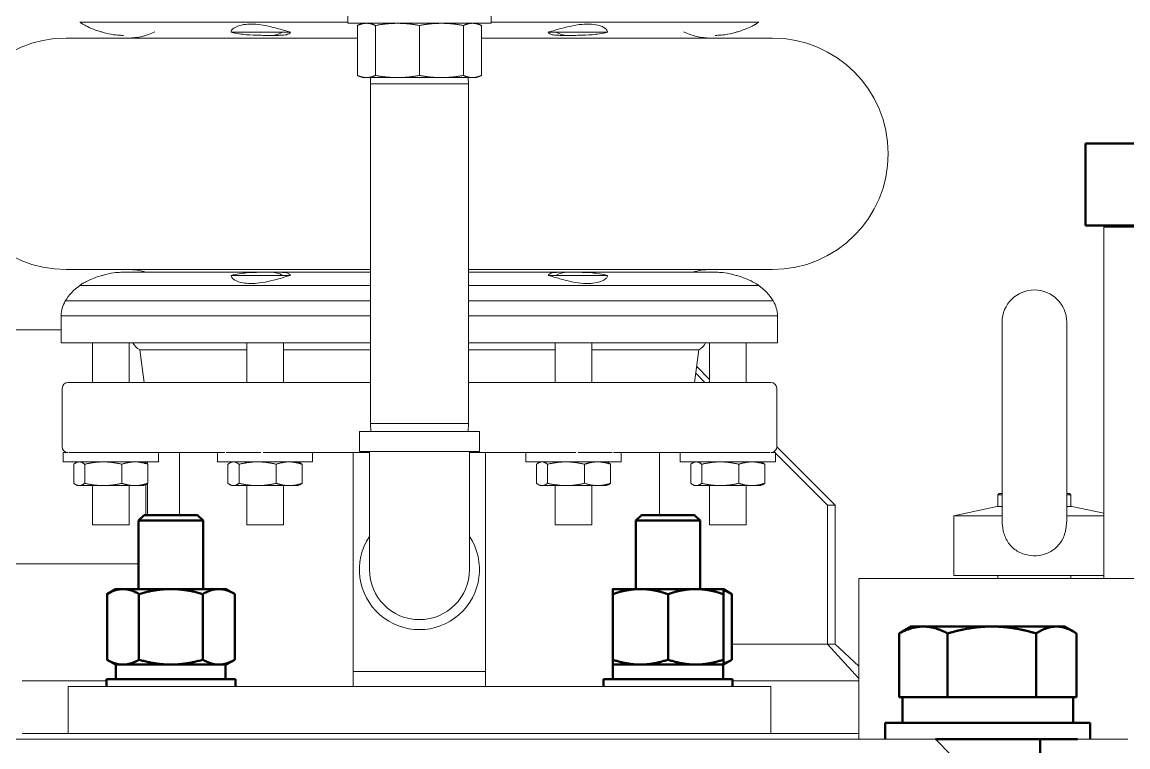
# Model space of a CAD drawing. Header units: inches. Extents: x 15 to 402, y 6 to 258.
# Drawn here: x 76.22 to 85.67, y 121.67 to 127.86 of the extents above; entities that cross this region are included whole.
import ezdxf

# ---------------------------------------------------------------- set-up
doc = ezdxf.new("R2010")
doc.units = ezdxf.units.IN
doc.header["$LTSCALE"] = 12
doc.header["$MEASUREMENT"] = 0
doc.layers.add('Visible (ANSI)', color=7, linetype='Continuous', lineweight=50)

msp = doc.modelspace()

# ---------------------------------------------------------------- linework, layer by layer
at = {"layer": 'Visible (ANSI)', "linetype": 'Continuous', "lineweight": 18}
for p, q in [((79.0047, 127.85397), (79.0047, 128.0602)), ((80.2297, 127.85397), (80.2297, 128.0602)), ((79.0047, 127.86427), (76.71781, 127.86427)), ((80.2297, 127.85397), (79.0047, 127.85397)), ((79.1272, 127.85397), (79.08682, 127.83515)), ((79.08682, 127.4088), (79.08682, 127.83515)), ((79.24217, 127.4088), (79.24217, 127.83515)), ((79.6172, 127.4088), (79.6172, 127.83515)), ((79.99223, 127.4088), (79.99223, 127.83515)), ((80.1072, 127.85397), (80.14757, 127.83515)), ((80.14757, 127.4088), (80.14757, 127.83515)), ((82.51377, 127.86427), (80.2297, 127.86427)), ((78.01085, 127.77766), (78.44902, 127.77766)), ((78.44902, 127.77766), (78.51677, 127.77766)), ((80.7148, 127.77766), (80.78256, 127.77766)), ((80.78256, 127.77766), (81.22072, 127.77766)), ((79.08682, 127.72794), (76.60108, 127.72794)), ((82.6305, 127.72794), (80.14757, 127.72794)), ((79.1272, 127.38997), (79.08682, 127.4088)), ((79.1272, 127.38997), (79.1645, 127.38997)), ((79.1645, 127.38997), (79.42968, 127.38997)), ((79.20024, 127.38997), (79.19854, 127.33586)), ((79.42968, 127.38997), (79.80471, 127.38997)), ((79.80471, 127.38997), (80.0699, 127.38997)), ((80.03416, 127.38997), (80.03585, 127.33586)), ((80.0699, 127.38997), (80.1072, 127.38997)), ((80.1072, 127.38997), (80.14757, 127.4088)), ((79.19854, 127.33586), (80.03585, 127.33586)), ((79.19854, 127.33586), (79.19854, 124.43508)), ((80.03585, 127.33586), (80.03585, 124.43508)), ((94.77345, 126.11086), (85.46095, 126.11086)), ((85.46095, 123.11086), (85.46095, 126.11086)), ((79.19854, 125.74991), (76.60108, 125.74991)), ((82.6305, 125.74991), (80.03585, 125.74991)), ((79.19854, 125.72693), (77.08918, 125.72693)), ((78.01085, 125.70019), (78.44902, 125.70019)), ((78.44902, 125.70019), (78.51677, 125.70019)), ((82.1424, 125.72693), (80.03585, 125.72693)), ((80.7148, 125.70019), (80.78256, 125.70019)), ((80.78256, 125.70019), (81.22072, 125.70019)), ((79.19854, 125.61358), (76.71781, 125.61358)), ((82.51377, 125.61358), (80.03585, 125.61358)), ((79.19854, 125.4815), (76.59354, 125.4815)), ((82.63803, 125.4815), (80.03585, 125.4815)), ((79.19854, 125.35513), (76.55688, 125.35513)), ((76.55688, 125.12443), (76.55688, 125.35513)), ((82.6747, 125.35513), (80.03585, 125.35513)), ((82.6747, 125.12443), (82.6747, 125.35513)), ((84.59161, 125.30022), (84.59161, 123.60651)), ((85.14279, 123.60651), (85.14279, 125.30022)), ((74.64279, 125.23586), (76.55688, 125.23586)), ((79.19854, 125.12443), (76.55688, 125.12443)), ((76.82563, 125.12443), (76.82563, 124.78586)), ((77.13813, 125.12443), (77.13813, 124.78586)), ((78.14258, 125.12443), (78.14258, 124.78586)), ((78.45508, 125.12443), (78.45508, 124.78586)), ((82.6747, 125.12443), (80.03585, 125.12443)), ((80.77649, 125.12443), (80.77649, 124.78586)), ((81.08899, 125.12443), (81.08899, 124.78586)), ((82.09345, 125.12443), (82.09345, 124.78586)), ((82.40595, 125.12443), (82.40595, 124.78586)), ((78.14258, 125.0626), (77.22884, 125.0626)), ((77.26589, 124.78586), (77.22884, 125.0626)), ((79.19854, 125.0626), (78.45508, 125.0626)), ((80.77649, 125.0626), (80.03585, 125.0626)), ((82.00274, 125.0626), (81.08899, 125.0626)), ((81.96569, 124.78586), (82.00274, 125.0626)), ((82.09345, 124.81145), (81.98384, 124.92147)), ((81.97616, 124.86409), (82.05409, 124.78586)), ((76.5672, 124.73586), (76.5672, 124.23586)), ((76.6172, 124.78586), (79.19854, 124.78586)), ((80.03585, 124.78586), (82.6172, 124.78586)), ((82.6672, 124.73586), (82.6672, 124.23586)), ((79.19854, 124.43508), (80.03585, 124.43508)), ((79.20067, 124.36697), (79.19854, 124.43508)), ((80.03372, 124.36697), (80.03585, 124.43508)), ((80.12979, 124.36697), (79.1046, 124.36697)), ((79.1046, 124.1961), (79.1046, 124.36697)), ((80.12979, 124.1961), (80.12979, 124.36697)), ((76.57588, 124.18643), (76.61468, 124.18643)), ((76.57588, 124.10643), (76.57588, 124.18643)), ((77.95552, 124.18586), (76.62324, 124.18586)), ((77.38788, 124.10643), (77.38788, 124.18586)), ((77.5672, 124.18586), (77.5672, 123.6524)), ((77.89283, 124.10643), (77.89283, 124.18586)), ((77.96621, 124.18643), (78.26316, 124.18643)), ((79.19003, 124.18586), (78.28241, 124.18586)), ((78.70483, 124.10643), (78.70483, 124.18586)), ((79.0522, 124.18586), (79.0522, 122.31586)), ((80.12979, 124.1961), (79.1046, 124.1961)), ((79.19003, 123.77641), (79.19003, 124.1961)), ((80.04436, 123.77641), (80.04436, 124.1961)), ((80.95226, 124.18586), (80.04436, 124.18586)), ((80.1822, 124.18586), (80.1822, 122.31586)), ((80.52674, 124.10643), (80.52674, 124.18586)), ((80.97187, 124.18643), (81.26293, 124.18643)), ((82.61154, 124.18586), (81.27398, 124.18586)), ((81.33874, 124.10643), (81.33874, 124.18586)), ((81.6672, 124.18586), (81.6672, 123.6524)), ((81.8437, 124.10643), (81.8437, 124.18586)), ((82.62011, 124.18643), (82.6557, 124.18643)), ((82.64405, 124.19369), (82.65128, 124.18643)), ((82.6557, 124.10643), (82.6557, 124.18643)), ((82.6557, 124.182), (83.10016, 123.73586)), ((83.16501, 123.73586), (82.6672, 124.23555)), ((76.57588, 124.10643), (77.38788, 124.10643)), ((76.66534, 123.92374), (76.66534, 124.08612)), ((76.70038, 124.10643), (76.68774, 124.10054)), ((76.75961, 123.92374), (76.75961, 124.08612)), ((77.07615, 123.92374), (77.07615, 124.08612)), ((77.26338, 124.10643), (77.27602, 124.10054)), ((77.2823, 124.10643), (77.2823, 124.09727)), ((77.29403, 124.08953), (77.29403, 124.10643)), ((77.29842, 123.92374), (77.29842, 124.08612)), ((77.89283, 124.10643), (78.70483, 124.10643)), ((77.9823, 123.92374), (77.9823, 124.08612)), ((78.01733, 124.10643), (78.00469, 124.10054)), ((78.07656, 123.92374), (78.07656, 124.08612)), ((78.3931, 123.92374), (78.3931, 124.08612)), ((78.58033, 124.10643), (78.59297, 124.10054)), ((78.61537, 123.92374), (78.61537, 124.08612)), ((80.52674, 124.10643), (81.33874, 124.10643)), ((80.61621, 123.92374), (80.61621, 124.08612)), ((80.65124, 124.10643), (80.6386, 124.10054)), ((80.71047, 123.92374), (80.71047, 124.08612)), ((81.02701, 123.92374), (81.02701, 124.08612)), ((81.21424, 124.10643), (81.22688, 124.10054)), ((81.24928, 123.92374), (81.24928, 124.08612)), ((81.8437, 124.10643), (82.6557, 124.10643)), ((81.93316, 123.92374), (81.93316, 124.08612)), ((81.9682, 124.10643), (81.95556, 124.10054)), ((82.02743, 123.92374), (82.02743, 124.08612)), ((82.34396, 123.92374), (82.34396, 124.08612)), ((82.5312, 124.10643), (82.54384, 124.10054)), ((82.56623, 123.92374), (82.56623, 124.08612)), ((76.70038, 123.90343), (76.68774, 123.90933)), ((76.70038, 123.90343), (76.71248, 123.90343)), ((76.71248, 123.90343), (76.91788, 123.90343)), ((76.82563, 123.90343), (76.82563, 123.56943)), ((76.91788, 123.90343), (77.18728, 123.90343)), ((77.13813, 123.90343), (77.13813, 123.56943)), ((77.18728, 123.90343), (77.26338, 123.90343)), ((77.26338, 123.90343), (77.27602, 123.90933)), ((77.2823, 123.91259), (77.2823, 123.6524)), ((77.29403, 123.6524), (77.29403, 123.92034)), ((78.01733, 123.90343), (78.00469, 123.90933)), ((78.01733, 123.90343), (78.02943, 123.90343)), ((78.02943, 123.90343), (78.23483, 123.90343)), ((78.14258, 123.90343), (78.14258, 123.56943)), ((78.23483, 123.90343), (78.50423, 123.90343)), ((78.45508, 123.90343), (78.45508, 123.56943)), ((78.50423, 123.90343), (78.58033, 123.90343)), ((78.58033, 123.90343), (78.59297, 123.90933)), ((80.65124, 123.90343), (80.6386, 123.90933)), ((80.65124, 123.90343), (80.66334, 123.90343)), ((80.66334, 123.90343), (80.86874, 123.90343)), ((80.77649, 123.90343), (80.77649, 123.56943)), ((80.86874, 123.90343), (81.13814, 123.90343)), ((81.08899, 123.90343), (81.08899, 123.56943)), ((81.13814, 123.90343), (81.21424, 123.90343)), ((81.21424, 123.90343), (81.22688, 123.90933)), ((81.9682, 123.90343), (81.95556, 123.90933)), ((81.9682, 123.90343), (81.98029, 123.90343)), ((81.98029, 123.90343), (82.1857, 123.90343)), ((82.09345, 123.90343), (82.09345, 123.56943)), ((82.1857, 123.90343), (82.4551, 123.90343)), ((82.40595, 123.90343), (82.40595, 123.56943)), ((82.4551, 123.90343), (82.5312, 123.90343)), ((82.5312, 123.90343), (82.54384, 123.90933)), ((79.19003, 123.77641), (79.19003, 123.18586)), ((80.04436, 123.18586), (80.04436, 123.77641)), ((84.5672, 123.83586), (84.5547, 123.82336)), ((84.59161, 123.82336), (84.5547, 123.82336)), ((84.5547, 123.72522), (84.5547, 123.82336)), ((84.5672, 123.83586), (84.59161, 123.83586)), ((85.14279, 123.83586), (85.1672, 123.83586)), ((85.1797, 123.82336), (85.14279, 123.82336)), ((85.1672, 123.83586), (85.1797, 123.82336)), ((85.1797, 123.72522), (85.1797, 123.82336)), ((83.10016, 123.73586), (83.16501, 123.73586)), ((83.10016, 122.54836), (83.10016, 123.73586)), ((83.16501, 123.73586), (83.16501, 122.54836)), ((84.54773, 123.72522), (84.17822, 123.64667)), ((84.59161, 123.72522), (84.54773, 123.72522)), ((85.18666, 123.72522), (85.14279, 123.72522)), ((85.18666, 123.72522), (85.46095, 123.66692)), ((84.59161, 123.64667), (84.17822, 123.64667)), ((84.17822, 123.13486), (84.17822, 123.64667)), ((85.46095, 123.64667), (85.14279, 123.64667)), ((76.82563, 123.56943), (77.13813, 123.56943)), ((78.14258, 123.56943), (78.45508, 123.56943)), ((80.77649, 123.56943), (81.08899, 123.56943)), ((82.09345, 123.56943), (82.40595, 123.56943)), ((77.21961, 123.23586), (75.05617, 123.23586)), ((96.8672, 123.11086), (83.3672, 123.11086)), ((83.3672, 121.73586), (83.3672, 123.11086)), ((85.46095, 123.13486), (84.17822, 123.13486)), ((84.5547, 123.11086), (84.5547, 123.13486)), ((85.1797, 123.11086), (85.1797, 123.13486)), ((82.28472, 122.54836), (83.10016, 122.54836)), ((83.10016, 122.54836), (83.16501, 122.54836)), ((83.3672, 122.25485), (83.10016, 122.54836)), ((83.3672, 122.36162), (83.16501, 122.54836)), ((79.0522, 122.31586), (79.0522, 122.18586)), ((80.1822, 122.31586), (79.0522, 122.31586)), ((80.1822, 122.31586), (80.1822, 122.18586)), ((76.22485, 122.23586), (76.94402, 122.23586)), ((76.6172, 122.18586), (76.6172, 121.78586)), ((76.6172, 122.18586), (77.6172, 122.18586)), ((77.6172, 122.18586), (81.6172, 122.18586)), ((80.1822, 122.18586), (79.0522, 122.18586)), ((81.6172, 122.18586), (82.6172, 122.18586)), ((83.3672, 122.23586), (82.29038, 122.23586)), ((82.6172, 121.78586), (82.6172, 122.18586)), ((76.22485, 121.78586), (76.66887, 121.78586)), ((77.2999, 121.78586), (76.66887, 121.78586)), ((77.2999, 121.78586), (81.9345, 121.78586)), ((82.56552, 121.78586), (81.9345, 121.78586)), ((82.56552, 121.78586), (83.3672, 121.78586)), ((83.3672, 121.78586), (83.3672, 121.73586)), ((75.59115, 121.73586), (76.61122, 121.73586)), ((76.87523, 121.73586), (76.61122, 121.73586)), ((77.55949, 121.73586), (76.87523, 121.73586)), ((77.55949, 121.73586), (81.6749, 121.73586)), ((82.35916, 121.73586), (81.6749, 121.73586)), ((82.62317, 121.73586), (82.35916, 121.73586)), ((82.62317, 121.73586), (83.64324, 121.73586)), ((83.64324, 121.73586), (83.92886, 121.73586)), ((83.92886, 121.73586), (84.02232, 121.73586)), ((84.02232, 121.73586), (84.15232, 121.60586)), ((85.2353, 121.73586), (85.23522, 121.73586)), ((85.2353, 121.73586), (85.38673, 121.73586)), ((85.38673, 121.73586), (85.66536, 121.73586))]:
    msp.add_line(p, q, dxfattribs=at)
at = {"layer": 'Visible (ANSI)'}
for p, q in [((94.9297, 126.82711), (85.3047, 126.82711)), ((85.3047, 126.12711), (85.3047, 126.82711)), ((94.9297, 126.12711), (85.3047, 126.12711)), ((77.26795, 123.6524), (77.21961, 123.6041)), ((77.77079, 123.6041), (77.21961, 123.6041)), ((77.21961, 123.01952), (77.21961, 123.6041)), ((77.26795, 123.6524), (77.72244, 123.6524)), ((77.72244, 123.6524), (77.77079, 123.6041)), ((77.77079, 123.01952), (77.77079, 123.6041)), ((81.51195, 123.6524), (81.46361, 123.6041)), ((82.01479, 123.6041), (81.46361, 123.6041)), ((81.46361, 123.01952), (81.46361, 123.6041)), ((81.51195, 123.6524), (81.96644, 123.6524)), ((81.96644, 123.6524), (82.01479, 123.6041)), ((82.01479, 123.01952), (82.01479, 123.6041)), ((77.02276, 123.01952), (76.94967, 122.97733)), ((77.08605, 123.01952), (77.02276, 123.01952)), ((77.4952, 123.01952), (77.08605, 123.01952)), ((77.90434, 123.01952), (77.4952, 123.01952)), ((77.96764, 123.01952), (77.90434, 123.01952)), ((77.96764, 123.01952), (78.04072, 122.97733)), ((81.50298, 123.01952), (81.26676, 123.01952)), ((81.97542, 123.01952), (81.50298, 123.01952)), ((82.21164, 123.01952), (81.97542, 123.01952)), ((82.21164, 123.01952), (82.28472, 122.97733)), ((76.94967, 122.97733), (76.94967, 122.41605)), ((77.22243, 122.97733), (77.22243, 122.41605)), ((77.76796, 122.97733), (77.76796, 122.41605)), ((78.04072, 122.97733), (78.04072, 122.41605)), ((81.26676, 122.97733), (81.26676, 122.41605)), ((81.7392, 122.97733), (81.7392, 122.41605)), ((82.21164, 122.97733), (82.21164, 122.41605)), ((82.28472, 122.97733), (82.28472, 122.41605)), ((83.71311, 122.09549), (83.71311, 122.6409)), ((83.81353, 122.69949), (83.73354, 122.65331)), ((83.91961, 122.69949), (83.81353, 122.69949)), ((84.50432, 122.69949), (83.91961, 122.69949)), ((84.12611, 122.09549), (84.12611, 122.6409)), ((85.05424, 122.69949), (84.50432, 122.69949)), ((84.88253, 122.09549), (84.88253, 122.6409)), ((85.12553, 122.69949), (85.05424, 122.69949)), ((85.12553, 122.69949), (85.20551, 122.65331)), ((85.22594, 122.09549), (85.22594, 122.6409)), ((77.02276, 122.37386), (76.94967, 122.41605)), ((77.02276, 122.37386), (77.08605, 122.37386)), ((77.02385, 122.37386), (77.02385, 122.24886)), ((77.08605, 122.37386), (77.4952, 122.37386)), ((77.4952, 122.37386), (77.90434, 122.37386)), ((77.90434, 122.37386), (77.96764, 122.37386)), ((77.96165, 122.37386), (77.96165, 122.24886)), ((77.96764, 122.37386), (78.04072, 122.41605)), ((81.26676, 122.37386), (81.50298, 122.37386)), ((81.26785, 122.37386), (81.26785, 122.24886)), ((81.50298, 122.37386), (81.97542, 122.37386)), ((81.97542, 122.37386), (82.21164, 122.37386)), ((82.21055, 122.37386), (82.21055, 122.24886)), ((82.21164, 122.37386), (82.28472, 122.41605)), ((76.94402, 122.24886), (78.04638, 122.24886)), ((76.94402, 122.18586), (76.94402, 122.24886)), ((78.04638, 122.18586), (78.04638, 122.24886)), ((81.18802, 122.24886), (82.29038, 122.24886)), ((81.18802, 122.18586), (81.18802, 122.24886)), ((82.29038, 122.18586), (82.29038, 122.24886)), ((83.91961, 122.09549), (83.71311, 122.09549)), ((83.74003, 122.09549), (85.19903, 122.09549)), ((83.74003, 122.09549), (83.74003, 121.87649)), ((83.81353, 122.09549), (83.81353, 122.09549)), ((84.12611, 122.09549), (83.91961, 122.09549)), ((84.50432, 122.09549), (84.12611, 122.09549)), ((84.88253, 122.09549), (84.50432, 122.09549)), ((85.05424, 122.09549), (84.88253, 122.09549)), ((85.22594, 122.09549), (85.05424, 122.09549)), ((85.12553, 122.09549), (85.12553, 122.09549)), ((85.19903, 122.09549), (85.19903, 121.87649)), ((85.34453, 121.87649), (83.59453, 121.87649)), ((83.59453, 121.87649), (83.59453, 121.73586)), ((85.34453, 121.87649), (85.34453, 121.73586)), ((84.02232, 121.73586), (85.23522, 121.73586)), ((84.91703, 121.73586), (84.91703, 119.23586))]:
    msp.add_line(p, q, dxfattribs=at)
at = {"layer": 'Visible (ANSI)', "linetype": 'Continuous', "lineweight": 18}
for centre, radius, start, end in [((77.0407, 128.30247), 0.54432, 233.614904, 236.730675), ((82.19087, 128.30247), 0.54432, 303.269325, 306.385096), ((77.1323, 128.23105), 0.50311, 270, 296.770015), ((82.09927, 128.23105), 0.50311, 243.229985, 270), ((76.60108, 126.73892), 0.98901, 90, 270), ((82.6305, 126.73892), 0.98901, 270, 90), ((77.1323, 125.2468), 0.50311, 72.616132, 90), ((82.09927, 125.2468), 0.50311, 90, 107.383868), ((76.97177, 125.25015), 0.44337, 124.945341, 148.546803), ((77.0407, 125.17538), 0.54432, 123.269325, 126.385096), ((82.19087, 125.17538), 0.54432, 53.614904, 56.730675), ((82.25981, 125.25015), 0.44337, 31.453197, 55.054659), ((84.8672, 125.30022), 0.27559, 0, 180), ((76.84539, 125.33993), 0.28891, 150.65828, 176.984674), ((82.38618, 125.33993), 0.28891, 3.015326, 29.34172), ((77.29555, 125.18284), 0.1375, 205.135481, 240.976088), ((81.93603, 125.18284), 0.1375, 299.023912, 334.864519), ((76.6172, 124.73586), 0.05, 90, 180), ((82.6172, 124.73586), 0.05, 0, 90), ((76.6172, 124.23586), 0.05, 180, 261.359792), ((82.6172, 124.23586), 0.05, 278.640208, 0), ((79.6172, 123.18586), 0.5126, 146.44269, 33.55731), ((79.6172, 123.18586), 0.42717, 180, 0)]:
    msp.add_arc(centre, radius, start, end, dxfattribs=at)
for centre, major_axis, start_param, end_param in [((78.35248, 128.46129), (0, -0.71038), 0, 0.2752501), ((80.87909, 128.46129), (0, -0.71038), 6.0079353, 6.2831853), ((78.35248, 125.01655), (0, 0.71038), 6.0079353, 6.2831853), ((80.87909, 125.01655), (0, 0.71038), 0, 0.2752501)]:
    msp.add_ellipse(centre, major_axis=major_axis, ratio=0.5, start_param=start_param, end_param=end_param, dxfattribs=at)
for points, knots in [([(76.7421, 127.84736), (76.7421, 127.84736), (76.74239, 127.8472), (76.74498, 127.84572), (76.75059, 127.84249), (76.7721, 127.83094), (76.791, 127.82122), (76.83801, 127.80111), (76.86531, 127.79081), (76.89662, 127.78186)], [-0.87612817, -0.87612817, -0.87612817, -0.87612817, -0.81365919, -0.81365919, -0.59067163, -0.59067163, -0.28203199, -0.28203199, -0.00029653, -0.00029653, -0.00029653, -0.00029653]), ([(78.01007, 127.78186), (78.00965, 127.78963), (78.01497, 127.79842), (78.03462, 127.81524), (78.04889, 127.8233), (78.08539, 127.8368), (78.10782, 127.8421), (78.15418, 127.84726), (78.17675, 127.84793), (78.22721, 127.84572), (78.25498, 127.84249), (78.32274, 127.83094), (78.36291, 127.82122), (78.43709, 127.80111), (78.47151, 127.79081), (78.50233, 127.78186)], [-1.7515344, -1.7515344, -1.7515344, -1.7515344, -1.5072642, -1.5072642, -1.2656129, -1.2656129, -1.0160387, -1.0160387, -0.8136592, -0.8136592, -0.5906716, -0.5906716, -0.282032, -0.282032, -0.0002965, -0.0002965, -0.0002965, -0.0002965]), ([(80.72925, 127.78186), (80.74929, 127.78768), (80.77085, 127.79407), (80.81727, 127.80735), (80.84233, 127.81426), (80.90551, 127.82992), (80.94404, 127.83787), (81.01071, 127.8463), (81.03899, 127.84793), (81.09301, 127.84641), (81.11796, 127.84304), (81.1668, 127.83085), (81.18832, 127.82094), (81.2151, 127.80077), (81.22198, 127.79066), (81.2215, 127.78186)], [-1.7519572, -1.7519572, -1.7519572, -1.7519572, -1.5691525, -1.5691525, -1.3715065, -1.3715065, -1.0747757, -1.0747757, -0.8387213, -0.8387213, -0.59092, -0.59092, -0.2774639, -0.2774639, -0.0002965, -0.0002965, -0.0002965, -0.0002965]), ([(82.33496, 127.78186), (82.36215, 127.78963), (82.38632, 127.79842), (82.4272, 127.81524), (82.4441, 127.8233), (82.47074, 127.8368), (82.48019, 127.8421), (82.48806, 127.84655), (82.48948, 127.84736), (82.48948, 127.84736)], [-1.7515344, -1.7515344, -1.7515344, -1.7515344, -1.5072642, -1.5072642, -1.26561295, -1.26561295, -1.01603872, -1.01603872, -0.87612817, -0.87612817, -0.87612817, -0.87612817]), ([(76.91184, 127.77766), (76.94735, 127.76674), (76.97935, 127.76044), (77.02987, 127.75338), (77.05134, 127.75192), (77.0735, 127.75108), (77.07914, 127.75099), (77.08603, 127.75092), (77.08797, 127.75092), (77.08898, 127.75092), (77.08911, 127.75092), (77.08917, 127.75092), (77.08918, 127.75092), (77.08918, 127.75092)], [0, 0, 0, 0, 0.3698476, 0.3698476, 0.6981525, 0.6981525, 0.8487586, 0.8487586, 0.9640587, 0.9640587, 0.9945685, 0.9945685, 1.0036932, 1.0036932, 1.0036932, 1.0036932]), ([(78.35248, 127.75092), (78.35158, 127.75092), (78.35068, 127.75092), (78.34672, 127.75092), (78.34364, 127.75092), (78.32874, 127.75092), (78.31654, 127.75092), (78.28747, 127.75099), (78.27059, 127.75108), (78.21622, 127.75192), (78.17799, 127.75338), (78.09932, 127.76044), (78.05566, 127.76674), (78.01085, 127.77766)], [-0.00794342, -0.00794342, -0.00794342, -0.00794342, 0, 0, 0.02655978, 0.02655978, 0.12693252, 0.12693252, 0.25804031, 0.25804031, 0.54384111, 0.54384111, 0.86580618, 0.86580618, 0.86580618, 0.86580618]), ([(78.51677, 127.77766), (78.50747, 127.76674), (78.49581, 127.76044), (78.46767, 127.75338), (78.4509, 127.75192), (78.4187, 127.75108), (78.40745, 127.75099), (78.38529, 127.75092), (78.37502, 127.75092), (78.36112, 127.75092), (78.35817, 127.75092), (78.35428, 127.75092), (78.35339, 127.75092), (78.35248, 127.75092)], [0, 0, 0, 0, 0.3698476, 0.3698476, 0.6981525, 0.6981525, 0.8487586, 0.8487586, 0.9640587, 0.9640587, 0.9945685, 0.9945685, 1.0036932, 1.0036932, 1.0036932, 1.0036932]), ([(80.87909, 127.75092), (80.87819, 127.75092), (80.87729, 127.75092), (80.8734, 127.75092), (80.87045, 127.75092), (80.85656, 127.75092), (80.84629, 127.75092), (80.82413, 127.75099), (80.81288, 127.75108), (80.78067, 127.75192), (80.76391, 127.75338), (80.73576, 127.76044), (80.7241, 127.76674), (80.7148, 127.77766)], [-0.00794342, -0.00794342, -0.00794342, -0.00794342, 0, 0, 0.02655978, 0.02655978, 0.12693252, 0.12693252, 0.25804031, 0.25804031, 0.54384111, 0.54384111, 0.86580618, 0.86580618, 0.86580618, 0.86580618]), ([(81.22072, 127.77766), (81.17591, 127.76674), (81.13225, 127.76044), (81.05359, 127.75338), (81.01535, 127.75192), (80.96099, 127.75108), (80.9441, 127.75099), (80.91504, 127.75092), (80.90283, 127.75092), (80.88793, 127.75092), (80.88485, 127.75092), (80.8809, 127.75092), (80.88, 127.75092), (80.87909, 127.75092)], [0, 0, 0, 0, 0.3698476, 0.3698476, 0.6981525, 0.6981525, 0.8487586, 0.8487586, 0.9640587, 0.9640587, 0.9945685, 0.9945685, 1.0036932, 1.0036932, 1.0036932, 1.0036932]), ([(82.1424, 127.75092), (82.1424, 127.75092), (82.1424, 127.75092), (82.14247, 127.75092), (82.1426, 127.75092), (82.1436, 127.75092), (82.14554, 127.75092), (82.15244, 127.75099), (82.15808, 127.75108), (82.18024, 127.75192), (82.2017, 127.75338), (82.25223, 127.76044), (82.28423, 127.76674), (82.31974, 127.77766)], [-0.00794342, -0.00794342, -0.00794342, -0.00794342, 0, 0, 0.02655978, 0.02655978, 0.12693252, 0.12693252, 0.25804031, 0.25804031, 0.54384109, 0.54384109, 0.86580617, 0.86580617, 0.86580617, 0.86580617]), ([(76.89662, 125.69599), (76.86942, 125.68822), (76.84526, 125.67942), (76.80438, 125.66261), (76.78747, 125.65455), (76.76084, 125.64105), (76.75139, 125.63575), (76.74352, 125.6313), (76.7421, 125.63049), (76.7421, 125.63049)], [-1.7515344, -1.7515344, -1.7515344, -1.7515344, -1.5072642, -1.5072642, -1.26561295, -1.26561295, -1.01603872, -1.01603872, -0.87612817, -0.87612817, -0.87612817, -0.87612817]), ([(77.08918, 125.72693), (77.08918, 125.72693), (77.08917, 125.72693), (77.08911, 125.72693), (77.08898, 125.72693), (77.08797, 125.72693), (77.08603, 125.72693), (77.07914, 125.72686), (77.0735, 125.72677), (77.05134, 125.72593), (77.02987, 125.72447), (76.97935, 125.71741), (76.94735, 125.71111), (76.91184, 125.70019)], [-0.00794241, -0.00794241, -0.00794241, -0.00794241, 0, 0, 0.02655874, 0.02655874, 0.12692506, 0.12692506, 0.25802434, 0.25802434, 0.54380672, 0.54380672, 0.86575056, 0.86575056, 0.86575056, 0.86575056]), ([(78.50233, 125.69599), (78.47556, 125.68822), (78.44607, 125.67942), (78.38554, 125.66261), (78.35437, 125.65455), (78.29124, 125.64105), (78.25935, 125.63575), (78.20387, 125.63059), (78.18016, 125.62992), (78.13355, 125.63213), (78.11139, 125.63536), (78.06515, 125.64691), (78.04388, 125.65662), (78.01671, 125.67674), (78.00959, 125.68704), (78.01007, 125.69599)], [-1.7515344, -1.7515344, -1.7515344, -1.7515344, -1.5072642, -1.5072642, -1.2656129, -1.2656129, -1.0160387, -1.0160387, -0.8136592, -0.8136592, -0.5906716, -0.5906716, -0.282032, -0.282032, -0.0002965, -0.0002965, -0.0002965, -0.0002965]), ([(78.01085, 125.70019), (78.05566, 125.71111), (78.09932, 125.71741), (78.17799, 125.72447), (78.21622, 125.72593), (78.27059, 125.72677), (78.28747, 125.72686), (78.31654, 125.72693), (78.32874, 125.72693), (78.34364, 125.72693), (78.34672, 125.72693), (78.35068, 125.72693), (78.35158, 125.72693), (78.35248, 125.72693)], [0, 0, 0, 0, 0.3698472, 0.3698472, 0.6981524, 0.6981524, 0.8487585, 0.8487585, 0.9640587, 0.9640587, 0.9945692, 0.9945692, 1.0036934, 1.0036934, 1.0036934, 1.0036934]), ([(78.35248, 125.72693), (78.35339, 125.72693), (78.35428, 125.72693), (78.35817, 125.72693), (78.36112, 125.72693), (78.37502, 125.72693), (78.38529, 125.72693), (78.40745, 125.72686), (78.4187, 125.72677), (78.4509, 125.72593), (78.46767, 125.72447), (78.49581, 125.71741), (78.50747, 125.71111), (78.51677, 125.70019)], [-0.00794241, -0.00794241, -0.00794241, -0.00794241, 0, 0, 0.02655874, 0.02655874, 0.12692506, 0.12692506, 0.25802434, 0.25802434, 0.54380672, 0.54380672, 0.86575056, 0.86575056, 0.86575056, 0.86575056]), ([(80.7148, 125.70019), (80.7241, 125.71111), (80.73576, 125.71741), (80.76391, 125.72447), (80.78067, 125.72593), (80.81288, 125.72677), (80.82413, 125.72686), (80.84629, 125.72693), (80.85656, 125.72693), (80.87045, 125.72693), (80.8734, 125.72693), (80.87729, 125.72693), (80.87819, 125.72693), (80.87909, 125.72693)], [0, 0, 0, 0, 0.3698472, 0.3698472, 0.6981524, 0.6981524, 0.8487585, 0.8487585, 0.9640587, 0.9640587, 0.9945692, 0.9945692, 1.0036934, 1.0036934, 1.0036934, 1.0036934]), ([(81.2215, 125.69599), (81.22182, 125.69017), (81.21891, 125.68378), (81.20723, 125.6705), (81.19799, 125.66359), (81.16821, 125.64793), (81.14428, 125.63998), (81.09277, 125.63155), (81.06725, 125.62992), (81.01059, 125.63144), (80.97984, 125.63481), (80.90831, 125.64699), (80.86749, 125.65691), (80.79337, 125.67707), (80.75957, 125.68718), (80.72925, 125.69599)], [-1.7519572, -1.7519572, -1.7519572, -1.7519572, -1.5691525, -1.5691525, -1.3715065, -1.3715065, -1.0747757, -1.0747757, -0.8387213, -0.8387213, -0.59092, -0.59092, -0.2774639, -0.2774639, -0.0002965, -0.0002965, -0.0002965, -0.0002965]), ([(80.87909, 125.72693), (80.88, 125.72693), (80.8809, 125.72693), (80.88485, 125.72693), (80.88793, 125.72693), (80.90283, 125.72693), (80.91504, 125.72693), (80.9441, 125.72686), (80.96099, 125.72677), (81.01535, 125.72593), (81.05359, 125.72447), (81.13225, 125.71741), (81.17591, 125.71111), (81.22072, 125.70019)], [-0.00794241, -0.00794241, -0.00794241, -0.00794241, 0, 0, 0.02655874, 0.02655874, 0.12692506, 0.12692506, 0.25802434, 0.25802434, 0.54380672, 0.54380672, 0.86575057, 0.86575057, 0.86575057, 0.86575057]), ([(82.31974, 125.70019), (82.28423, 125.71111), (82.25223, 125.71741), (82.2017, 125.72447), (82.18024, 125.72593), (82.15808, 125.72677), (82.15244, 125.72686), (82.14554, 125.72693), (82.1436, 125.72693), (82.1426, 125.72693), (82.14247, 125.72693), (82.1424, 125.72693), (82.1424, 125.72693), (82.1424, 125.72693)], [0, 0, 0, 0, 0.3698472, 0.3698472, 0.6981524, 0.6981524, 0.8487585, 0.8487585, 0.9640587, 0.9640587, 0.9945692, 0.9945692, 1.0036934, 1.0036934, 1.0036934, 1.0036934]), ([(82.48948, 125.63049), (82.48947, 125.63049), (82.48919, 125.63065), (82.4866, 125.63213), (82.48099, 125.63536), (82.45948, 125.64691), (82.44057, 125.65662), (82.39357, 125.67674), (82.36627, 125.68704), (82.33496, 125.69599)], [-0.87612817, -0.87612817, -0.87612817, -0.87612817, -0.81365919, -0.81365919, -0.59067163, -0.59067163, -0.28203199, -0.28203199, -0.00029653, -0.00029653, -0.00029653, -0.00029653]), ([(85.1428, 123.60651), (85.14281, 123.57143), (85.13899, 123.53654), (85.11904, 123.46422), (85.10247, 123.43224), (85.06155, 123.37927), (85.03596, 123.3572), (84.97692, 123.32368), (84.94416, 123.31266), (84.87527, 123.30249), (84.83971, 123.30364), (84.77117, 123.31848), (84.73885, 123.33203), (84.68229, 123.37042), (84.65871, 123.39448), (84.62162, 123.45142), (84.60894, 123.48301), (84.59444, 123.54609), (84.59159, 123.57626), (84.5916, 123.60651)], [0.1022736, 0.1022736, 0.1022736, 0.1022736, 0.3702973, 0.3702973, 0.6788515, 0.6788515, 0.9938979, 0.9938979, 1.3099728, 1.3099728, 1.6318801, 1.6318801, 1.9536592, 1.9536592, 2.2689911, 2.2689911, 2.585056, 2.585056, 2.8600622, 2.8600622, 2.8600622, 2.8600622])]:
    msp.add_open_spline(points, degree=3, knots=knots, dxfattribs=at)
for points, weights in [([(79.1645, 127.85397), (79.1272, 127.85397), (79.08682, 127.83515)], [1, 1.04927042368, 1.05740736242]), ([(79.24217, 127.83515), (79.20179, 127.85397), (79.1645, 127.85397)], [1.05740736242, 1.04927042368, 1]), ([(79.42968, 127.85397), (79.33963, 127.85397), (79.24217, 127.83515)], [1, 1.04927042368, 1.05740736242]), ([(79.6172, 127.83515), (79.51973, 127.85397), (79.42968, 127.85397)], [1.05740736242, 1.04927042368, 1]), ([(79.80471, 127.85397), (79.71466, 127.85397), (79.6172, 127.83515)], [1, 1.04927042368, 1.05740736242]), ([(79.99223, 127.83515), (79.89476, 127.85397), (79.80471, 127.85397)], [1.05740736242, 1.04927042368, 1]), ([(80.0699, 127.85397), (80.0326, 127.85397), (79.99223, 127.83515)], [1, 1.04927042368, 1.05740736242]), ([(80.14757, 127.83515), (80.1072, 127.85397), (80.0699, 127.85397)], [1.05740736242, 1.04927042368, 1]), ([(79.08682, 127.4088), (79.1272, 127.38997), (79.1645, 127.38997)], [1.05740736242, 1.04927042368, 1]), ([(79.1645, 127.38997), (79.20179, 127.38997), (79.24217, 127.4088)], [1, 1.04927042368, 1.05740736242]), ([(79.24217, 127.4088), (79.33963, 127.38997), (79.42968, 127.38997)], [1.05740736242, 1.04927042368, 1]), ([(79.42968, 127.38997), (79.51973, 127.38997), (79.6172, 127.4088)], [1, 1.04927042368, 1.05740736242]), ([(79.6172, 127.4088), (79.71466, 127.38997), (79.80471, 127.38997)], [1.05740736242, 1.04927042368, 1]), ([(79.80471, 127.38997), (79.89476, 127.38997), (79.99223, 127.4088)], [1, 1.04927042368, 1.05740736242]), ([(79.99223, 127.4088), (80.0326, 127.38997), (80.0699, 127.38997)], [1.05740736242, 1.04927042368, 1]), ([(80.0699, 127.38997), (80.1072, 127.38997), (80.14757, 127.4088)], [1, 1.04927042368, 1.05740736242]), ([(76.71248, 124.10643), (76.6906, 124.10643), (76.66534, 124.08612)], [1, 1.0379548493, 1]), ([(76.75961, 124.08612), (76.73435, 124.10643), (76.71248, 124.10643)], [1, 1.0379548493, 1]), ([(76.91788, 124.10643), (76.84443, 124.10643), (76.75961, 124.08612)], [1, 1.0379548493, 1]), ([(77.07615, 124.08612), (76.99133, 124.10643), (76.91788, 124.10643)], [1, 1.0379548493, 1]), ([(77.18728, 124.10643), (77.1357, 124.10643), (77.07615, 124.08612)], [1, 1.0379548493, 1]), ([(77.29842, 124.08612), (77.23886, 124.10643), (77.18728, 124.10643)], [1, 1.0379548493, 1]), ([(77.27602, 124.10054), (77.28666, 124.09558), (77.29842, 124.08612)], [1.01883167313, 1.01731429853, 1]), ([(78.02943, 124.10643), (78.00756, 124.10643), (77.9823, 124.08612)], [1, 1.0379548493, 1]), ([(78.07656, 124.08612), (78.05131, 124.10643), (78.02943, 124.10643)], [1, 1.0379548493, 1]), ([(78.23483, 124.10643), (78.16138, 124.10643), (78.07656, 124.08612)], [1, 1.0379548493, 1]), ([(78.3931, 124.08612), (78.30828, 124.10643), (78.23483, 124.10643)], [1, 1.0379548493, 1]), ([(78.50423, 124.10643), (78.45266, 124.10643), (78.3931, 124.08612)], [1, 1.0379548493, 1]), ([(78.61537, 124.08612), (78.55581, 124.10643), (78.50423, 124.10643)], [1, 1.0379548493, 1]), ([(78.59297, 124.10054), (78.60361, 124.09558), (78.61537, 124.08612)], [1.01883167313, 1.01731429853, 1]), ([(80.66334, 124.10643), (80.64147, 124.10643), (80.61621, 124.08612)], [1, 1.0379548493, 1]), ([(80.71047, 124.08612), (80.68521, 124.10643), (80.66334, 124.10643)], [1, 1.0379548493, 1]), ([(80.86874, 124.10643), (80.79529, 124.10643), (80.71047, 124.08612)], [1, 1.0379548493, 1]), ([(81.02701, 124.08612), (80.94219, 124.10643), (80.86874, 124.10643)], [1, 1.0379548493, 1]), ([(81.13814, 124.10643), (81.08657, 124.10643), (81.02701, 124.08612)], [1, 1.0379548493, 1]), ([(81.24928, 124.08612), (81.18972, 124.10643), (81.13814, 124.10643)], [1, 1.0379548493, 1]), ([(81.22688, 124.10054), (81.23752, 124.09558), (81.24928, 124.08612)], [1.01883167313, 1.01731429853, 1]), ([(81.98029, 124.10643), (81.95842, 124.10643), (81.93316, 124.08612)], [1, 1.0379548493, 1]), ([(82.02743, 124.08612), (82.00217, 124.10643), (81.98029, 124.10643)], [1, 1.0379548493, 1]), ([(82.1857, 124.10643), (82.11224, 124.10643), (82.02743, 124.08612)], [1, 1.0379548493, 1]), ([(82.34396, 124.08612), (82.25915, 124.10643), (82.1857, 124.10643)], [1, 1.0379548493, 1]), ([(82.4551, 124.10643), (82.40352, 124.10643), (82.34396, 124.08612)], [1, 1.0379548493, 1]), ([(82.56623, 124.08612), (82.50668, 124.10643), (82.4551, 124.10643)], [1, 1.0379548493, 1]), ([(82.54384, 124.10054), (82.55448, 124.09558), (82.56623, 124.08612)], [1.01883167313, 1.01731429853, 1]), ([(76.66534, 123.92374), (76.6906, 123.90343), (76.71248, 123.90343)], [1, 1.0379548493, 1]), ([(76.71248, 123.90343), (76.73435, 123.90343), (76.75961, 123.92374)], [1, 1.0379548493, 1]), ([(76.75961, 123.92374), (76.84443, 123.90343), (76.91788, 123.90343)], [1, 1.0379548493, 1]), ([(76.91788, 123.90343), (76.99133, 123.90343), (77.07615, 123.92374)], [1, 1.0379548493, 1]), ([(77.07615, 123.92374), (77.1357, 123.90343), (77.18728, 123.90343)], [1, 1.0379548493, 1]), ([(77.18728, 123.90343), (77.23886, 123.90343), (77.29842, 123.92374)], [1, 1.0379548493, 1]), ([(77.29842, 123.92374), (77.28666, 123.91429), (77.27602, 123.90933)], [1, 1.01731429853, 1.01883167313]), ([(77.9823, 123.92374), (78.00756, 123.90343), (78.02943, 123.90343)], [1, 1.0379548493, 1]), ([(78.02943, 123.90343), (78.05131, 123.90343), (78.07656, 123.92374)], [1, 1.0379548493, 1]), ([(78.07656, 123.92374), (78.16138, 123.90343), (78.23483, 123.90343)], [1, 1.0379548493, 1]), ([(78.23483, 123.90343), (78.30828, 123.90343), (78.3931, 123.92374)], [1, 1.0379548493, 1]), ([(78.3931, 123.92374), (78.45266, 123.90343), (78.50423, 123.90343)], [1, 1.0379548493, 1]), ([(78.50423, 123.90343), (78.55581, 123.90343), (78.61537, 123.92374)], [1, 1.0379548493, 1]), ([(78.61537, 123.92374), (78.60361, 123.91429), (78.59297, 123.90933)], [1, 1.01731429853, 1.01883167313]), ([(80.61621, 123.92374), (80.64147, 123.90343), (80.66334, 123.90343)], [1, 1.0379548493, 1]), ([(80.66334, 123.90343), (80.68521, 123.90343), (80.71047, 123.92374)], [1, 1.0379548493, 1]), ([(80.71047, 123.92374), (80.79529, 123.90343), (80.86874, 123.90343)], [1, 1.0379548493, 1]), ([(80.86874, 123.90343), (80.94219, 123.90343), (81.02701, 123.92374)], [1, 1.0379548493, 1]), ([(81.02701, 123.92374), (81.08657, 123.90343), (81.13814, 123.90343)], [1, 1.0379548493, 1]), ([(81.13814, 123.90343), (81.18972, 123.90343), (81.24928, 123.92374)], [1, 1.0379548493, 1]), ([(81.24928, 123.92374), (81.23752, 123.91429), (81.22688, 123.90933)], [1, 1.01731429853, 1.01883167313]), ([(81.93316, 123.92374), (81.95842, 123.90343), (81.98029, 123.90343)], [1, 1.0379548493, 1]), ([(81.98029, 123.90343), (82.00217, 123.90343), (82.02743, 123.92374)], [1, 1.0379548493, 1]), ([(82.02743, 123.92374), (82.11224, 123.90343), (82.1857, 123.90343)], [1, 1.0379548493, 1]), ([(82.1857, 123.90343), (82.25915, 123.90343), (82.34396, 123.92374)], [1, 1.0379548493, 1]), ([(82.34396, 123.92374), (82.40352, 123.90343), (82.4551, 123.90343)], [1, 1.0379548493, 1]), ([(82.4551, 123.90343), (82.50668, 123.90343), (82.56623, 123.92374)], [1, 1.0379548493, 1]), ([(82.56623, 123.92374), (82.55448, 123.91429), (82.54384, 123.90933)], [1, 1.01731429853, 1.01883167313])]:
    msp.add_rational_spline(points, weights, degree=2, dxfattribs=at)
for points in [[(76.89662, 127.78186), (76.9016, 127.78044), (76.90668, 127.77903), (76.91184, 127.77766)], [(78.01085, 127.77766), (78.01041, 127.77903), (78.01015, 127.78044), (78.01007, 127.78186)], [(78.50233, 127.78186), (78.50724, 127.78044), (78.51205, 127.77903), (78.51677, 127.77766)], [(80.7148, 127.77766), (80.71952, 127.77903), (80.72434, 127.78044), (80.72925, 127.78186)], [(81.2215, 127.78186), (81.22143, 127.78044), (81.22117, 127.77903), (81.22072, 127.77766)], [(82.31974, 127.77766), (82.3249, 127.77903), (82.32998, 127.78044), (82.33496, 127.78186)], [(76.91184, 125.70019), (76.90668, 125.69882), (76.9016, 125.69741), (76.89662, 125.69599)], [(78.01007, 125.69599), (78.01015, 125.69741), (78.01041, 125.69882), (78.01085, 125.70019)], [(78.51677, 125.70019), (78.51205, 125.69882), (78.50724, 125.69741), (78.50233, 125.69599)], [(80.72925, 125.69599), (80.72434, 125.69741), (80.71952, 125.69882), (80.7148, 125.70019)], [(81.22072, 125.70019), (81.22117, 125.69882), (81.22143, 125.69741), (81.2215, 125.69599)], [(82.33496, 125.69599), (82.32998, 125.69741), (82.3249, 125.69882), (82.31974, 125.70019)]]:
    msp.add_open_spline(points, degree=3, dxfattribs=at)
at = {"layer": 'Visible (ANSI)'}
for points, weights in [([(77.08605, 123.01952), (77.02276, 123.01952), (76.94967, 122.97733)], [1, 1.0379548493, 1]), ([(77.22243, 122.97733), (77.14935, 123.01952), (77.08605, 123.01952)], [1, 1.0379548493, 1]), ([(77.4952, 123.01952), (77.36861, 123.01952), (77.22243, 122.97733)], [1, 1.0379548493, 1]), ([(77.76796, 122.97733), (77.62179, 123.01952), (77.4952, 123.01952)], [1, 1.0379548493, 1]), ([(77.90434, 123.01952), (77.84105, 123.01952), (77.76796, 122.97733)], [1, 1.0379548493, 1]), ([(78.04072, 122.97733), (77.96764, 123.01952), (77.90434, 123.01952)], [1, 1.0379548493, 1]), ([(81.26676, 122.97733), (81.26676, 123.01952), (81.26676, 123.01952)], [1, 1.0379548493, 1]), ([(81.50298, 123.01952), (81.39335, 123.01952), (81.26676, 122.97733)], [1, 1.0379548493, 1]), ([(81.7392, 122.97733), (81.61261, 123.01952), (81.50298, 123.01952)], [1, 1.0379548493, 1]), ([(81.97542, 123.01952), (81.86579, 123.01952), (81.7392, 122.97733)], [1, 1.0379548493, 1]), ([(82.21164, 122.97733), (82.08505, 123.01952), (81.97542, 123.01952)], [1, 1.0379548493, 1]), ([(82.21164, 123.01952), (82.21164, 123.01952), (82.21164, 122.97733)], [1, 1.0379548493, 1]), ([(82.28472, 122.97733), (82.24619, 122.99958), (82.21164, 123.0099)], [1, 1.01965956375, 1.01895290532]), ([(83.91961, 122.69949), (83.82377, 122.69949), (83.71311, 122.6409)], [1, 1.0379548493, 1]), ([(83.71311, 122.6409), (83.72347, 122.6475), (83.73354, 122.65331)], [1, 1.00413561179, 1.00736997985]), ([(84.12611, 122.6409), (84.01545, 122.69949), (83.91961, 122.69949)], [1, 1.0379548493, 1]), ([(84.50432, 122.69949), (84.32879, 122.69949), (84.12611, 122.6409)], [1, 1.0379548493, 1]), ([(84.88253, 122.6409), (84.67985, 122.69949), (84.50432, 122.69949)], [1, 1.0379548493, 1]), ([(85.05424, 122.69949), (84.97455, 122.69949), (84.88253, 122.6409)], [1, 1.0379548493, 1]), ([(85.22594, 122.6409), (85.13393, 122.69949), (85.05424, 122.69949)], [1, 1.0379548493, 1]), ([(76.94967, 122.41605), (77.02276, 122.37386), (77.08605, 122.37386)], [1, 1.0379548493, 1]), ([(77.08605, 122.37386), (77.14935, 122.37386), (77.22243, 122.41605)], [1, 1.0379548493, 1]), ([(77.22243, 122.41605), (77.36861, 122.37386), (77.4952, 122.37386)], [1, 1.0379548493, 1]), ([(77.4952, 122.37386), (77.62179, 122.37386), (77.76796, 122.41605)], [1, 1.0379548493, 1]), ([(77.76796, 122.41605), (77.84105, 122.37386), (77.90434, 122.37386)], [1, 1.0379548493, 1]), ([(77.90434, 122.37386), (77.96764, 122.37386), (78.04072, 122.41605)], [1, 1.0379548493, 1]), ([(81.26676, 122.37386), (81.26676, 122.37386), (81.26676, 122.41605)], [1, 1.0379548493, 1]), ([(81.26676, 122.41605), (81.39335, 122.37386), (81.50298, 122.37386)], [1, 1.0379548493, 1]), ([(81.50298, 122.37386), (81.61261, 122.37386), (81.7392, 122.41605)], [1, 1.0379548493, 1]), ([(81.7392, 122.41605), (81.86579, 122.37386), (81.97542, 122.37386)], [1, 1.0379548493, 1]), ([(81.97542, 122.37386), (82.08505, 122.37386), (82.21164, 122.41605)], [1, 1.0379548493, 1]), ([(82.21164, 122.38348), (82.24619, 122.3938), (82.28472, 122.41605)], [1.01895290532, 1.01965956375, 1]), ([(82.21164, 122.41605), (82.21164, 122.37386), (82.21164, 122.37386)], [1, 1.0379548493, 1])]:
    msp.add_rational_spline(points, weights, degree=2, dxfattribs=at)

doc.saveas('drawing.dxf')
